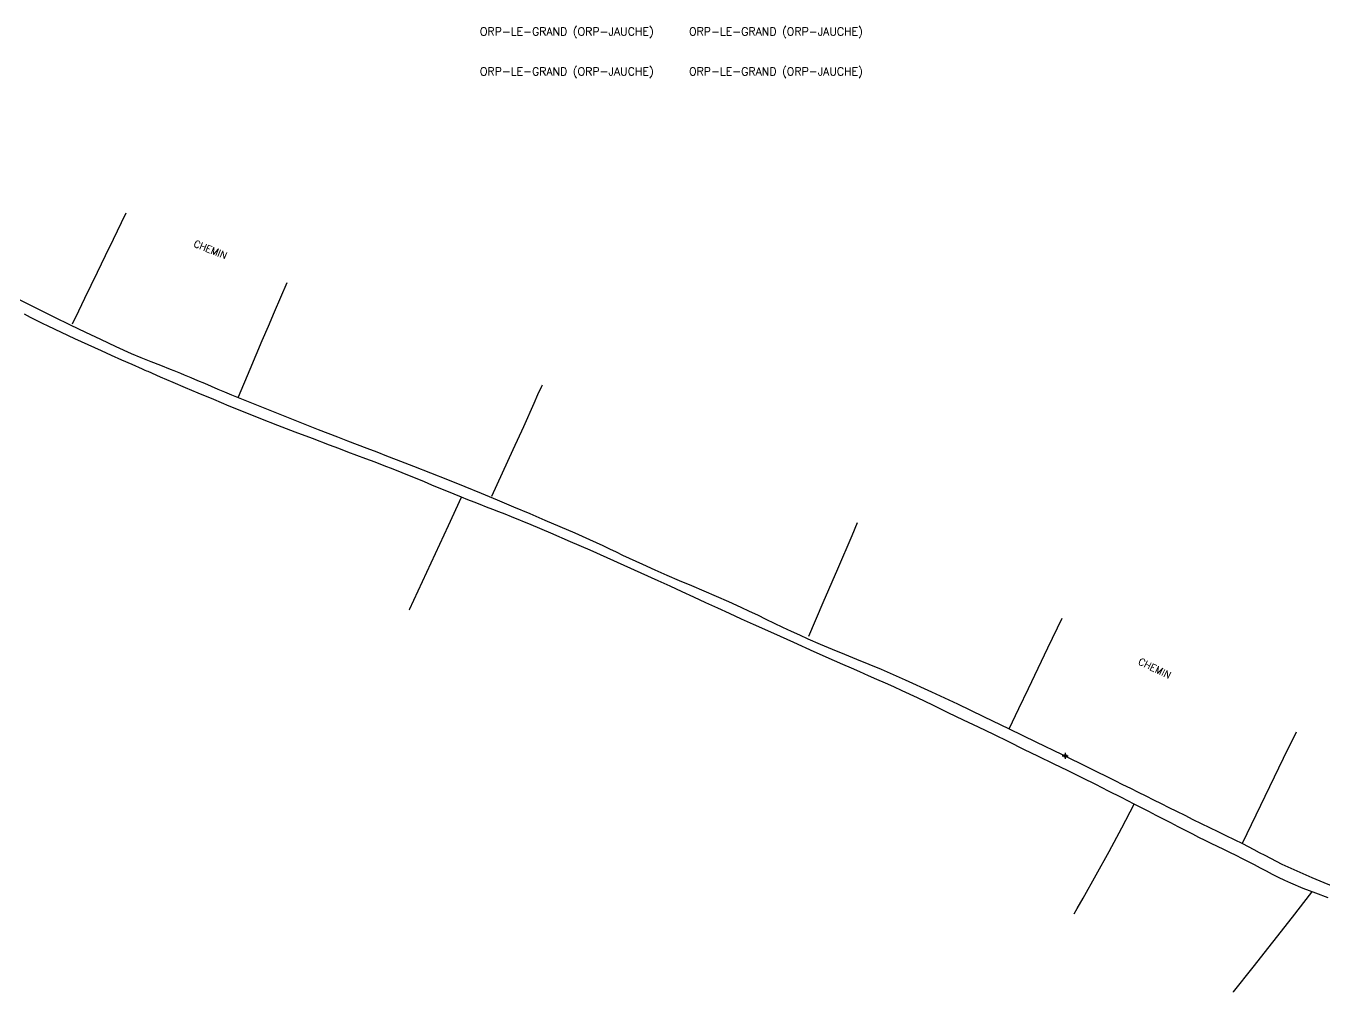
# Model space of a CAD drawing. Header units: millimetres. Extents: x 193000 to 194000, y 156000 to 157000.
# Drawn here: x 193338.6 to 193663.1, y 156515.3 to 156756.8 of the extents above; entities that cross this region are included whole.
import ezdxf
from ezdxf.enums import TextEntityAlignment as Align

# ---------------------------------------------------------------- set-up
doc = ezdxf.new("R2010")
doc.units = ezdxf.units.MM
doc.layers.get('0').update_dxf_attribs({"linetype": 'CONTINUOUS'})
for name, color, linetype in [('W0071', 7, 'CONTINUOUS'), ('W0330', 7, 'CONTINUOUS'), ('W0853', 7, 'CONTINUOUS'), ('W0980', 7, 'CONTINUOUS'), ('W0989', 7, 'CONTINUOUS')]:
    doc.layers.add(name, color=color, linetype=linetype)
doc.styles.get("Standard").update_dxf_attribs({"font": 'romans.shx', "width": 0.85})

# ---------------------------------------------------------------- blocks, each defined once
blk = doc.blocks.new('T853')
for p, q in [((-0.75, 0), (0.75, 0)), ((0, 0.75), (0, -0.75))]:
    blk.add_line(p, q)
blk.add_ellipse((0, 0), major_axis=(-0.265, 0.265), ratio=1, start_param=3.926991, end_param=10.210176)

msp = doc.modelspace()

# ---------------------------------------------------------------- linework, layer by layer
at = {"layer": 'W0071'}
for points in [[(193333.31, 156690.23), (193337.4, 156688.19), (193341.48, 156686.14), (193345.57, 156684.11), (193349.67, 156682.11), (193353.48, 156680.27), (193357.29, 156678.46), (193361.12, 156676.68), (193364.97, 156674.95), (193367.39, 156673.92), (193369.83, 156672.94), (193372.28, 156671.97), (193374.72, 156671)], [(193367.73, 156671), (193365.17, 156672.13), (193362.62, 156673.27), (193360.06, 156674.42), (193357.51, 156675.57), (193354.18, 156677.09), (193350.85, 156678.6), (193347.53, 156680.14), (193344.22, 156681.72), (193342.73, 156682.45), (193341.25, 156683.19), (193339.77, 156683.95), (193338.29, 156684.71)], [(193664.14, 156538.8), (193661.02, 156539.97), (193657.91, 156541.17), (193654.84, 156542.47), (193653.29, 156543.18), (193651.76, 156543.93), (193650.24, 156544.69), (193648.73, 156545.47), (193647.23, 156546.26), (193645.73, 156547.05), (193644.22, 156547.83), (193642.7, 156548.6), (193641.15, 156549.37), (193639.59, 156550.13), (193638.04, 156550.89), (193636.48, 156551.65), (193634.92, 156552.41), (193633.37, 156553.17), (193631.82, 156553.94), (193630.27, 156554.71), (193628.44, 156555.64), (193626.61, 156556.58), (193624.79, 156557.53), (193622.97, 156558.48), (193621.15, 156559.43), (193619.33, 156560.38), (193617.5, 156561.33), (193615.67, 156562.27), (193612.47, 156563.9), (193609.26, 156565.52), (193606.05, 156567.14), (193602.83, 156568.74), (193599.15, 156570.56), (193595.46, 156572.36), (193591.76, 156574.15), (193588.07, 156575.94), (193584.3, 156577.78), (193580.54, 156579.62), (193576.77, 156581.45), (193572.99, 156583.27), (193569.17, 156585.11), (193565.35, 156586.95), (193561.51, 156588.78), (193557.67, 156590.57), (193555.56, 156591.53), (193553.45, 156592.48), (193551.33, 156593.43), (193549.21, 156594.36), (193547.09, 156595.29), (193544.97, 156596.23), (193542.85, 156597.16), (193540.73, 156598.1), (193535.67, 156600.36), (193530.61, 156602.62), (193525.54, 156604.88), (193520.49, 156607.16), (193517.51, 156608.51), (193514.53, 156609.87), (193511.56, 156611.23), (193508.58, 156612.6), (193505.61, 156613.97), (193502.64, 156615.33), (193499.66, 156616.7), (193496.68, 156618.05), (193492.43, 156619.98), (193488.18, 156621.91), (193483.92, 156623.83), (193479.65, 156625.72), (193474.75, 156627.86), (193469.84, 156629.97), (193464.92, 156632.05), (193459.98, 156634.1), (193458.43, 156634.72), (193456.87, 156635.33), (193455.31, 156635.93), (193453.75, 156636.53), (193452.19, 156637.13), (193450.63, 156637.73), (193449.08, 156638.33), (193447.52, 156638.95), (193445.66, 156639.7), (193443.81, 156640.47), (193441.95, 156641.24), (193440.1, 156642.02), (193438.25, 156642.8), (193436.39, 156643.57), (193434.53, 156644.33), (193432.67, 156645.08), (193430.41, 156645.97), (193428.15, 156646.84), (193425.89, 156647.71), (193423.62, 156648.56), (193421.35, 156649.42), (193419.08, 156650.27), (193416.81, 156651.13), (193414.54, 156651.99), (193410.23, 156653.62), (193405.92, 156655.24), (193401.61, 156656.88), (193397.32, 156658.55), (193393.39, 156660.13), (193389.47, 156661.74), (193385.56, 156663.37), (193381.65, 156665.01), (193378.52, 156666.33), (193375.4, 156667.67), (193372.28, 156669.01), (193369.17, 156670.37), (193368.81, 156670.53), (193368.45, 156670.68), (193368.09, 156670.84), (193367.73, 156671)], [(193374.72, 156671), (193375.59, 156670.66), (193376.45, 156670.31), (193377.3, 156669.96), (193378.16, 156669.61), (193379.86, 156668.9), (193381.55, 156668.19), (193383.24, 156667.47), (193384.92, 156666.75), (193386.61, 156666.02), (193388.3, 156665.31), (193389.99, 156664.59), (193391.69, 156663.89), (193396.67, 156661.87), (193401.66, 156659.88), (193406.66, 156657.91), (193411.67, 156655.95), (193414.1, 156655), (193416.54, 156654.05), (193418.98, 156653.11), (193421.42, 156652.17), (193423.87, 156651.23), (193426.31, 156650.29), (193428.75, 156649.35), (193431.19, 156648.4), (193435.47, 156646.73), (193439.76, 156645.07), (193444.04, 156643.39), (193448.31, 156641.67), (193452.39, 156640.01), (193456.46, 156638.31), (193460.52, 156636.6), (193464.57, 156634.88), (193468.32, 156633.28), (193472.07, 156631.67), (193475.81, 156630.05), (193479.54, 156628.39), (193481.2, 156627.64), (193482.85, 156626.87), (193484.5, 156626.09), (193486.14, 156625.31), (193487.79, 156624.53), (193489.43, 156623.76), (193491.08, 156622.99), (193492.74, 156622.23), (193495.8, 156620.86), (193498.87, 156619.52), (193501.94, 156618.19), (193505.02, 156616.87), (193508.1, 156615.55), (193511.18, 156614.21), (193514.25, 156612.87), (193517.3, 156611.49), (193519.41, 156610.52), (193521.51, 156609.54), (193523.6, 156608.53), (193525.69, 156607.53), (193527.78, 156606.52), (193529.88, 156605.52), (193531.98, 156604.54), (193534.09, 156603.59), (193537.12, 156602.26), (193540.16, 156600.98), (193543.21, 156599.71), (193546.27, 156598.46), (193549.32, 156597.21), (193552.37, 156595.95), (193555.41, 156594.66), (193558.44, 156593.34), (193564.98, 156590.36), (193571.47, 156587.29), (193577.95, 156584.18), (193584.42, 156581.07), (193591.04, 156577.86), (193597.65, 156574.63), (193604.25, 156571.38), (193610.84, 156568.12), (193612.77, 156567.17), (193614.69, 156566.21), (193616.61, 156565.25), (193618.54, 156564.29), (193620.46, 156563.33), (193622.38, 156562.37), (193624.3, 156561.42), (193626.23, 156560.46), (193628.28, 156559.45), (193630.34, 156558.44), (193632.4, 156557.44), (193634.46, 156556.44), (193636.52, 156555.43), (193638.58, 156554.43), (193640.64, 156553.41), (193642.69, 156552.39), (193644.11, 156551.67), (193645.52, 156550.93), (193646.93, 156550.19), (193648.34, 156549.45), (193649.75, 156548.71), (193651.17, 156547.98), (193652.59, 156547.27), (193654.03, 156546.58), (193657.03, 156545.22), (193660.05, 156543.93), (193663.09, 156542.68), (193666.14, 156541.43)]]:
    msp.add_lwpolyline(points, dxfattribs=at)
at = {"layer": 'W0330'}
for points in [[(193363.64, 156709.97), (193362.46, 156707.59), (193360.45, 156703.44), (193358.45, 156699.29), (193356.45, 156695.14), (193354.88, 156691.91), (193353.31, 156688.68), (193351.75, 156685.46), (193350.18, 156682.23)], [(193394.67, 156671), (193396.18, 156674.59), (193397.7, 156678.18), (193399.23, 156681.77), (193400.77, 156685.35), (193403.94, 156692.7)], [(193391.78, 156664.06), (193394.67, 156671)], [(193455.11, 156639.26), (193457.77, 156645.07), (193460.41, 156650.87), (193463.05, 156656.69), (193465.67, 156662.51), (193466.62, 156664.63), (193467.57, 156666.75), (193467.73, 156667.1)], [(193434.45, 156610.81), (193434.51, 156610.93), (193437.77, 156617.93), (193441.03, 156624.93), (193444.27, 156631.94), (193447.51, 156638.95)], [(193546.41, 156632.54), (193545.05, 156629.36), (193541.45, 156620.95), (193537.85, 156612.54), (193534.25, 156604.13)], [(193584.42, 156581.07), (193586.83, 156586.12), (193589.24, 156591.18), (193591.65, 156596.24), (193594.07, 156601.29), (193597.63, 156608.73)], [(193656.16, 156580.25), (193652.92, 156573.66), (193649.47, 156566.58), (193646.05, 156559.49), (193642.66, 156552.39)], [(193600.65, 156534.83), (193601.42, 156536.16), (193602.87, 156538.7), (193606.15, 156544.55), (193609.37, 156550.43), (193612.55, 156556.34), (193615.67, 156562.27)], [(193640.46, 156515.26), (193640.47, 156515.28), (193645.4, 156521.5), (193650.3, 156527.74), (193655.2, 156533.99), (193660.08, 156540.25)]]:
    msp.add_lwpolyline(points, dxfattribs=at)

# ---------------------------------------------------------------- block references
at = {"layer": 'W0853'}
msp.add_blockref('T853', (193598.43, 156574.3), dxfattribs=at)

# ---------------------------------------------------------------- texts
at = {"layer": 'W0980'}
for p in [(193473.83, 156755.28), (193526.12, 156755.28), (193473.83, 156745.3), (193526.12, 156745.3)]:
    msp.add_text('ORP-LE-GRAND (ORP-JAUCHE)', height=2, dxfattribs=at).set_placement(p, align=Align.MIDDLE)
at = {"layer": 'W0989'}
for rotation, p in [(338.133, (193384.73, 156700.9)), (334.0525, (193620.78, 156596.2))]:
    msp.add_text('CHEMIN', height=1.75, rotation=rotation, dxfattribs=at).set_placement(p, align=Align.MIDDLE)

doc.saveas('drawing.dxf')
